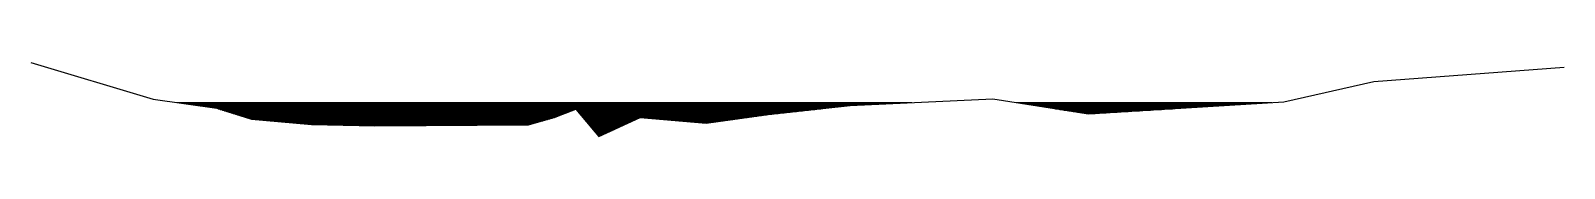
# Model space of a CAD drawing. Header units: inches. Extents: x 0 to 226, y 0 to 11.
import ezdxf

# ---------------------------------------------------------------- set-up
doc = ezdxf.new("R2010")
doc.units = ezdxf.units.IN
doc.header["$MEASUREMENT"] = 0
doc.layers.add('Contour', color=7, linetype='Continuous')
doc.layers.add('WSZ', color=80, linetype='Continuous')

msp = doc.modelspace()

# ---------------------------------------------------------------- linework, layer by layer
at = {"layer": 'Contour'}
msp.add_lwpolyline([(0, 10.91), (18.07, 5.5), (27.42, 4.16), (32.57, 2.55), (41.4, 1.75), (50.74, 1.59), (73.38, 1.7), (77.15, 2.79), (80.34, 4.05), (83.72, 0), (89.84, 2.81), (99.55, 1.95), (108.71, 3.24), (120.78, 4.58), (141.8, 5.55), (155.92, 3.34), (184.7, 5.11), (197.95, 8.12), (226.03, 10.25)], dxfattribs=at)
at = {"layer": 'WSZ'}
for p, q in [((21.56, 5), (129.88, 5)), ((22.26, 4.9), (127.71, 4.9)), ((22.95, 4.8), (125.55, 4.8)), ((23.65, 4.7), (123.38, 4.7)), ((24.35, 4.6), (121.21, 4.6)), ((145.31, 5), (182.91, 5)), ((145.95, 4.9), (181.29, 4.9)), ((146.59, 4.8), (179.66, 4.8)), ((147.23, 4.7), (178.03, 4.7)), ((147.87, 4.6), (176.41, 4.6)), ((25.05, 4.5), (120.06, 4.5)), ((25.75, 4.4), (119.16, 4.4)), ((26.44, 4.3), (118.26, 4.3)), ((27.14, 4.2), (117.36, 4.2)), ((27.61, 4.1), (116.46, 4.1)), ((27.93, 4), (80.21, 4)), ((28.25, 3.9), (79.96, 3.9)), ((28.57, 3.8), (79.71, 3.8)), ((28.89, 3.7), (79.45, 3.7)), ((29.21, 3.6), (79.2, 3.6)), ((29.53, 3.5), (78.95, 3.5)), ((29.85, 3.4), (78.69, 3.4)), ((30.17, 3.3), (78.44, 3.3)), ((30.49, 3.2), (78.19, 3.2)), ((30.81, 3.1), (77.93, 3.1)), ((31.13, 3), (77.68, 3)), ((31.45, 2.9), (77.43, 2.9)), ((31.77, 2.8), (77.18, 2.8)), ((32.09, 2.7), (76.84, 2.7)), ((32.41, 2.6), (76.49, 2.6)), ((33.12, 2.5), (76.15, 2.5)), ((34.23, 2.4), (75.8, 2.4)), ((35.33, 2.3), (75.46, 2.3)), ((80.38, 4), (115.56, 4)), ((80.47, 3.9), (114.65, 3.9)), ((80.55, 3.8), (113.75, 3.8)), ((80.63, 3.7), (112.85, 3.7)), ((80.72, 3.6), (111.95, 3.6)), ((80.8, 3.5), (111.05, 3.5)), ((80.88, 3.4), (110.15, 3.4)), ((80.97, 3.3), (109.25, 3.3)), ((81.05, 3.2), (108.43, 3.2)), ((81.13, 3.1), (107.72, 3.1)), ((81.22, 3), (107.01, 3)), ((81.3, 2.9), (106.3, 2.9)), ((81.38, 2.8), (89.82, 2.8)), ((81.47, 2.7), (89.6, 2.7)), ((81.55, 2.6), (89.38, 2.6)), ((81.63, 2.5), (89.16, 2.5)), ((81.72, 2.4), (88.95, 2.4)), ((81.8, 2.3), (88.73, 2.3)), ((89.95, 2.8), (105.59, 2.8)), ((91.08, 2.7), (104.88, 2.7)), ((92.21, 2.6), (104.17, 2.6)), ((93.34, 2.5), (103.46, 2.5)), ((94.47, 2.4), (102.75, 2.4)), ((95.6, 2.3), (102.04, 2.3)), ((148.51, 4.5), (174.78, 4.5)), ((149.15, 4.4), (173.16, 4.4)), ((149.79, 4.3), (171.53, 4.3)), ((150.43, 4.2), (169.9, 4.2)), ((151.06, 4.1), (168.28, 4.1)), ((151.7, 4), (166.65, 4)), ((152.34, 3.9), (165.03, 3.9)), ((152.98, 3.8), (163.4, 3.8)), ((153.62, 3.7), (161.77, 3.7)), ((154.26, 3.6), (160.15, 3.6)), ((154.9, 3.5), (158.52, 3.5)), ((155.54, 3.4), (156.9, 3.4)), ((36.43, 2.2), (75.11, 2.2)), ((37.54, 2.1), (74.76, 2.1)), ((38.64, 2), (74.42, 2)), ((39.74, 1.9), (74.07, 1.9)), ((40.85, 1.8), (73.73, 1.8)), ((44.32, 1.7), (73.38, 1.7)), ((50.16, 1.6), (52.8, 1.6)), ((81.88, 2.2), (88.51, 2.2)), ((81.97, 2.1), (88.29, 2.1)), ((82.05, 2), (88.08, 2)), ((82.13, 1.9), (87.86, 1.9)), ((82.22, 1.8), (87.64, 1.8)), ((82.3, 1.7), (87.42, 1.7)), ((82.38, 1.6), (87.2, 1.6)), ((82.47, 1.5), (86.99, 1.5)), ((82.55, 1.4), (86.77, 1.4)), ((82.64, 1.3), (86.55, 1.3)), ((82.72, 1.2), (86.33, 1.2)), ((82.8, 1.1), (86.12, 1.1)), ((82.89, 1), (85.9, 1)), ((82.97, 0.9), (85.68, 0.9)), ((83.05, 0.8), (85.46, 0.8)), ((83.14, 0.7), (85.24, 0.7)), ((83.22, 0.6), (85.03, 0.6)), ((83.3, 0.5), (84.81, 0.5)), ((83.39, 0.4), (84.59, 0.4)), ((83.47, 0.3), (84.37, 0.3)), ((83.55, 0.2), (84.16, 0.2)), ((83.64, 0.1), (83.94, 0.1)), ((96.73, 2.2), (101.33, 2.2)), ((97.86, 2.1), (100.62, 2.1)), ((98.99, 2), (99.91, 2))]:
    msp.add_line(p, q, dxfattribs=at)

doc.saveas('drawing.dxf')
